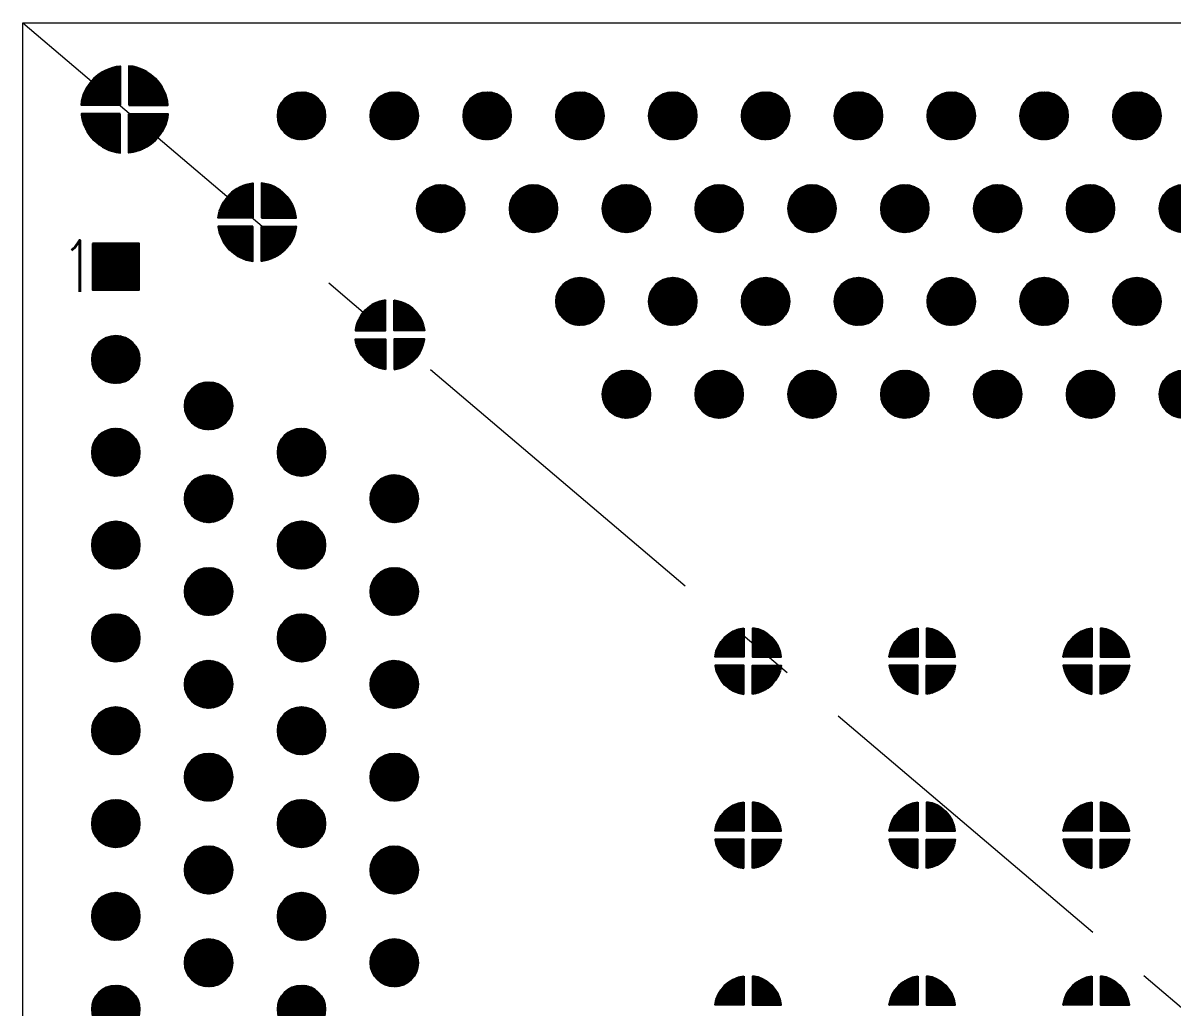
# Model space of a CAD drawing. Extents: x 0 to 271, y -103 to 160.
# Drawn here: x 0 to 19.8, y 17.04 to 34 of the extents above; entities that cross this region are included whole.
import ezdxf

# ---------------------------------------------------------------- set-up
doc = ezdxf.new("R2010")
doc.units = 0
doc.header["$LTSCALE"] = 15.367
doc.header["$MEASUREMENT"] = 0
doc.linetypes.add('CENTER', pattern=[0.6, 0.375, -0.075, 0.075, -0.075])
doc.layers.get('0').update_dxf_attribs({"linetype": 'CONTINUOUS'})
doc.layers.add('03___PRT_ALL_CURVES', color=7, linetype='CONTINUOUS')
doc.layers.add('PART_TOP_TEXT_126', color=231, linetype='CONTINUOUS')
doc.styles.add('W0$127', font='simplex.shx', dxfattribs={"width": 0.75})
pattern_1 = [(135, (-36.772168, -33.761046), (-0.0088388348, -0.0088388348), []), (225, (-36.772168, -33.761046), (0.0088388348, -0.0088388348), [])]

msp = doc.modelspace()

# ---------------------------------------------------------------- hatches: boundary and pattern name
h = msp.add_hatch()
h.set_pattern_fill('ANSI37', color=34, scale=0.1, angle=90, style=0)
h.set_pattern_definition([(225, (-36.772168, 98.781864), (-0.0088388348, 0.0088388348), []), (135, (-36.772168, 98.781864), (0.0088388348, 0.0088388348), [])])
edge = h.paths.add_edge_path()
edge.add_line((1.677, 32.585), (1.006, 32.585))
edge.add_arc((1.752, 32.51), 0.75, 95.7392, 174.2608, ccw=False)
edge.add_line((1.677, 33.257), (1.677, 32.585))
h = msp.add_hatch()
h.set_pattern_fill('ANSI37', color=34, scale=0.1, angle=90, style=0)
h.set_pattern_definition([(315, (40.277089, 98.781864), (0.0088388348, 0.0088388348), []), (45, (40.277089, 98.781864), (-0.0088388348, 0.0088388348), [])])
edge = h.paths.add_edge_path()
edge.add_line((1.827, 32.585), (2.499, 32.585))
edge.add_arc((1.752, 32.51), 0.75, 5.7392, 84.2608)
edge.add_line((1.827, 33.257), (1.827, 32.585))
h = msp.add_hatch()
h.set_pattern_fill('ANSI37', color=34, scale=0.1, angle=90, style=0)
h.set_pattern_definition(pattern_1)
h.paths.add_polyline_path([(5.21, 32.4, 1), (4.39, 32.4, 1)])
h = msp.add_hatch()
h.set_pattern_fill('ANSI37', color=34, scale=0.1, angle=90, style=0)
h.set_pattern_definition([(135, (-35.172168, -33.761046), (-0.0088388348, -0.0088388348), []), (225, (-35.172168, -33.761046), (0.0088388348, -0.0088388348), [])])
h.paths.add_polyline_path([(6.81, 32.4, 1), (5.99, 32.4, 1)])
h = msp.add_hatch()
h.set_pattern_fill('ANSI37', color=34, scale=0.1, angle=90, style=0)
h.set_pattern_definition([(135, (-33.572168, -33.761046), (-0.0088388348, -0.0088388348), []), (225, (-33.572168, -33.761046), (0.0088388348, -0.0088388348), [])])
h.paths.add_polyline_path([(8.41, 32.4, 1), (7.59, 32.4, 1)])
h = msp.add_hatch()
h.set_pattern_fill('ANSI37', color=34, scale=0.1, angle=90, style=0)
h.set_pattern_definition([(135, (-31.972168, -33.761046), (-0.0088388348, -0.0088388348), []), (225, (-31.972168, -33.761046), (0.0088388348, -0.0088388348), [])])
h.paths.add_polyline_path([(10.01, 32.4, 1), (9.19, 32.4, 1)])
h = msp.add_hatch()
h.set_pattern_fill('ANSI37', color=34, scale=0.1, angle=90, style=0)
h.set_pattern_definition([(135, (-30.372168, -33.761046), (-0.0088388348, -0.0088388348), []), (225, (-30.372168, -33.761046), (0.0088388348, -0.0088388348), [])])
h.paths.add_polyline_path([(11.61, 32.4, 1), (10.79, 32.4, 1)])
h = msp.add_hatch()
h.set_pattern_fill('ANSI37', color=34, scale=0.1, angle=90, style=0)
h.set_pattern_definition([(135, (-28.772168, -33.761046), (-0.0088388348, -0.0088388348), []), (225, (-28.772168, -33.761046), (0.0088388348, -0.0088388348), [])])
h.paths.add_polyline_path([(13.21, 32.4, 1), (12.39, 32.4, 1)])
h = msp.add_hatch()
h.set_pattern_fill('ANSI37', color=34, scale=0.1, angle=90, style=0)
h.set_pattern_definition([(135, (-27.172168, -33.761046), (-0.0088388348, -0.0088388348), []), (225, (-27.172168, -33.761046), (0.0088388348, -0.0088388348), [])])
h.paths.add_polyline_path([(14.81, 32.4, 1), (13.99, 32.4, 1)])
h = msp.add_hatch()
h.set_pattern_fill('ANSI37', color=34, scale=0.1, angle=90, style=0)
h.set_pattern_definition([(135, (-25.572168, -33.761046), (-0.0088388348, -0.0088388348), []), (225, (-25.572168, -33.761046), (0.0088388348, -0.0088388348), [])])
h.paths.add_polyline_path([(16.41, 32.4, 1), (15.59, 32.4, 1)])
h = msp.add_hatch()
h.set_pattern_fill('ANSI37', color=34, scale=0.1, angle=90, style=0)
h.set_pattern_definition([(135, (-23.972168, -33.761046), (-0.0088388348, -0.0088388348), []), (225, (-23.972168, -33.761046), (0.0088388348, -0.0088388348), [])])
h.paths.add_polyline_path([(18.01, 32.4, 1), (17.19, 32.4, 1)])
h = msp.add_hatch()
h.set_pattern_fill('ANSI37', color=34, scale=0.1, angle=90, style=0)
h.set_pattern_definition([(135, (-22.372168, -33.761046), (-0.0088388348, -0.0088388348), []), (225, (-22.372168, -33.761046), (0.0088388348, -0.0088388348), [])])
h.paths.add_polyline_path([(19.61, 32.4, 1), (18.79, 32.4, 1)])
h = msp.add_hatch()
h.set_pattern_fill('ANSI37', color=34, scale=0.1, angle=90, style=0)
h.set_pattern_definition(pattern_1)
edge = h.paths.add_edge_path()
edge.add_line((1.677, 32.435), (1.006, 32.435))
edge.add_arc((1.752, 32.51), 0.75, 185.7392, 264.2608)
edge.add_line((1.677, 31.764), (1.677, 32.435))
h = msp.add_hatch()
h.set_pattern_fill('ANSI37', color=34, scale=0.1, angle=90, style=0)
h.set_pattern_definition([(45, (40.277089, -33.761046), (0.0088388348, -0.0088388348), []), (315, (40.277089, -33.761046), (-0.0088388348, -0.0088388348), [])])
edge = h.paths.add_edge_path()
edge.add_line((1.827, 32.435), (2.499, 32.435))
edge.add_arc((1.752, 32.51), 0.75, 275.7392, 354.2608, ccw=False)
edge.add_line((1.827, 31.764), (1.827, 32.435))
h = msp.add_hatch()
h.set_pattern_fill('ANSI37', color=34, scale=0.1, angle=90, style=0)
h.set_pattern_definition([(315, (44.848724, 94.895973), (0.0088388348, 0.0088388348), []), (45, (44.848724, 94.895973), (-0.0088388348, 0.0088388348), [])])
edge = h.paths.add_edge_path()
edge.add_line((3.963, 30.642), (3.367, 30.642))
edge.add_arc((4.038, 30.567), 0.675, 96.3794, 173.6206, ccw=False)
edge.add_line((3.963, 31.238), (3.963, 30.642))
h = msp.add_hatch()
h.set_pattern_fill('ANSI37', color=34, scale=0.1, angle=90, style=0)
h.set_pattern_definition([(225, (-36.772168, 94.895973), (-0.0088388348, 0.0088388348), []), (135, (-36.772168, 94.895973), (0.0088388348, 0.0088388348), [])])
edge = h.paths.add_edge_path()
edge.add_line((4.113, 30.642), (4.709, 30.642))
edge.add_arc((4.038, 30.567), 0.675, 6.3794, 83.6206)
edge.add_line((4.113, 31.238), (4.113, 30.642))
h = msp.add_hatch()
h.set_pattern_fill('ANSI37', color=34, scale=0.1, angle=90, style=0)
h.set_pattern_definition([(135, (-34.372168, -35.361046), (-0.0088388348, -0.0088388348), []), (225, (-34.372168, -35.361046), (0.0088388348, -0.0088388348), [])])
h.paths.add_polyline_path([(7.61, 30.8, 1), (6.79, 30.8, 1)])
h = msp.add_hatch()
h.set_pattern_fill('ANSI37', color=34, scale=0.1, angle=90, style=0)
h.set_pattern_definition([(135, (-32.772168, -35.361046), (-0.0088388348, -0.0088388348), []), (225, (-32.772168, -35.361046), (0.0088388348, -0.0088388348), [])])
h.paths.add_polyline_path([(9.21, 30.8, 1), (8.39, 30.8, 1)])
h = msp.add_hatch()
h.set_pattern_fill('ANSI37', color=34, scale=0.1, angle=90, style=0)
h.set_pattern_definition([(135, (-31.172168, -35.361046), (-0.0088388348, -0.0088388348), []), (225, (-31.172168, -35.361046), (0.0088388348, -0.0088388348), [])])
h.paths.add_polyline_path([(10.81, 30.8, 1), (9.99, 30.8, 1)])
h = msp.add_hatch()
h.set_pattern_fill('ANSI37', color=34, scale=0.1, angle=90, style=0)
h.set_pattern_definition([(135, (-29.572168, -35.361046), (-0.0088388348, -0.0088388348), []), (225, (-29.572168, -35.361046), (0.0088388348, -0.0088388348), [])])
h.paths.add_polyline_path([(12.41, 30.8, 1), (11.59, 30.8, 1)])
h = msp.add_hatch()
h.set_pattern_fill('ANSI37', color=34, scale=0.1, angle=90, style=0)
h.set_pattern_definition([(135, (-27.972168, -35.361046), (-0.0088388348, -0.0088388348), []), (225, (-27.972168, -35.361046), (0.0088388348, -0.0088388348), [])])
h.paths.add_polyline_path([(14.01, 30.8, 1), (13.19, 30.8, 1)])
h = msp.add_hatch()
h.set_pattern_fill('ANSI37', color=34, scale=0.1, angle=90, style=0)
h.set_pattern_definition([(135, (-26.372168, -35.361046), (-0.0088388348, -0.0088388348), []), (225, (-26.372168, -35.361046), (0.0088388348, -0.0088388348), [])])
h.paths.add_polyline_path([(15.61, 30.8, 1), (14.79, 30.8, 1)])
h = msp.add_hatch()
h.set_pattern_fill('ANSI37', color=34, scale=0.1, angle=90, style=0)
h.set_pattern_definition([(135, (-24.772168, -35.361046), (-0.0088388348, -0.0088388348), []), (225, (-24.772168, -35.361046), (0.0088388348, -0.0088388348), [])])
h.paths.add_polyline_path([(17.21, 30.8, 1), (16.39, 30.8, 1)])
h = msp.add_hatch()
h.set_pattern_fill('ANSI37', color=34, scale=0.1, angle=90, style=0)
h.set_pattern_definition([(135, (-23.172168, -35.361046), (-0.0088388348, -0.0088388348), []), (225, (-23.172168, -35.361046), (0.0088388348, -0.0088388348), [])])
h.paths.add_polyline_path([(18.81, 30.8, 1), (17.99, 30.8, 1)])
h = msp.add_hatch()
h.set_pattern_fill('ANSI37', color=34, scale=0.1, angle=90, style=0)
h.set_pattern_definition([(135, (-21.572168, -35.361046), (-0.0088388348, -0.0088388348), []), (225, (-21.572168, -35.361046), (0.0088388348, -0.0088388348), [])])
h.paths.add_polyline_path([(20.41, 30.8, 1), (19.59, 30.8, 1)])
h = msp.add_hatch()
h.set_pattern_fill('ANSI37', color=34, scale=0.1, angle=90, style=0)
h.set_pattern_definition([(45, (44.848724, -33.761046), (0.0088388348, -0.0088388348), []), (315, (44.848724, -33.761046), (-0.0088388348, -0.0088388348), [])])
edge = h.paths.add_edge_path()
edge.add_line((3.963, 30.492), (3.367, 30.492))
edge.add_arc((4.038, 30.567), 0.675, 186.3794, 263.6206)
edge.add_line((3.963, 29.897), (3.963, 30.492))
h = msp.add_hatch()
h.set_pattern_fill('ANSI37', color=34, scale=0.1, angle=90, style=0)
h.set_pattern_definition(pattern_1)
edge = h.paths.add_edge_path()
edge.add_line((4.113, 30.492), (4.709, 30.492))
edge.add_arc((4.038, 30.567), 0.675, 276.3794, 353.6206, ccw=False)
edge.add_line((4.113, 29.897), (4.113, 30.492))
h = msp.add_hatch()
h.set_pattern_fill('ANSI37', color=34, scale=0.1, angle=90, style=0)
h.set_pattern_definition(pattern_1)
h.paths.add_polyline_path([(1.2, 30.2), (1.2, 29.4), (2, 29.4), (2, 30.2)])
h = msp.add_hatch()
h.set_pattern_fill('ANSI37', color=34, scale=0.1, angle=90, style=0)
h.set_pattern_definition([(135, (-31.972168, -36.961046), (-0.0088388348, -0.0088388348), []), (225, (-31.972168, -36.961046), (0.0088388348, -0.0088388348), [])])
h.paths.add_polyline_path([(10.01, 29.2, 1), (9.19, 29.2, 1)])
h = msp.add_hatch()
h.set_pattern_fill('ANSI37', color=34, scale=0.1, angle=90, style=0)
h.set_pattern_definition([(135, (-30.372168, -36.961046), (-0.0088388348, -0.0088388348), []), (225, (-30.372168, -36.961046), (0.0088388348, -0.0088388348), [])])
h.paths.add_polyline_path([(11.61, 29.2, 1), (10.79, 29.2, 1)])
h = msp.add_hatch()
h.set_pattern_fill('ANSI37', color=34, scale=0.1, angle=90, style=0)
h.set_pattern_definition([(135, (-28.772168, -36.961046), (-0.0088388348, -0.0088388348), []), (225, (-28.772168, -36.961046), (0.0088388348, -0.0088388348), [])])
h.paths.add_polyline_path([(13.21, 29.2, 1), (12.39, 29.2, 1)])
h = msp.add_hatch()
h.set_pattern_fill('ANSI37', color=34, scale=0.1, angle=90, style=0)
h.set_pattern_definition([(135, (-27.172168, -36.961046), (-0.0088388348, -0.0088388348), []), (225, (-27.172168, -36.961046), (0.0088388348, -0.0088388348), [])])
h.paths.add_polyline_path([(14.81, 29.2, 1), (13.99, 29.2, 1)])
h = msp.add_hatch()
h.set_pattern_fill('ANSI37', color=34, scale=0.1, angle=90, style=0)
h.set_pattern_definition([(135, (-25.572168, -36.961046), (-0.0088388348, -0.0088388348), []), (225, (-25.572168, -36.961046), (0.0088388348, -0.0088388348), [])])
h.paths.add_polyline_path([(16.41, 29.2, 1), (15.59, 29.2, 1)])
h = msp.add_hatch()
h.set_pattern_fill('ANSI37', color=34, scale=0.1, angle=90, style=0)
h.set_pattern_definition([(135, (-23.972168, -36.961046), (-0.0088388348, -0.0088388348), []), (225, (-23.972168, -36.961046), (0.0088388348, -0.0088388348), [])])
h.paths.add_polyline_path([(18.01, 29.2, 1), (17.19, 29.2, 1)])
h = msp.add_hatch()
h.set_pattern_fill('ANSI37', color=34, scale=0.1, angle=90, style=0)
h.set_pattern_definition([(135, (-22.372168, -36.961046), (-0.0088388348, -0.0088388348), []), (225, (-22.372168, -36.961046), (0.0088388348, -0.0088388348), [])])
h.paths.add_polyline_path([(19.61, 29.2, 1), (18.79, 29.2, 1)])
h = msp.add_hatch()
h.set_pattern_fill('ANSI37', color=34, scale=0.1, angle=90, style=0)
h.set_pattern_definition([(315, (49.42036, 91.010083), (0.0088388348, 0.0088388348), []), (45, (49.42036, 91.010083), (-0.0088388348, 0.0088388348), [])])
edge = h.paths.add_edge_path()
edge.add_arc((6.324, 28.625), 0.6, 97.1808, 172.8192)
edge.add_line((5.729, 28.7), (6.249, 28.7))
edge.add_line((6.249, 28.7), (6.249, 29.22))
h = msp.add_hatch()
h.set_pattern_fill('ANSI37', color=34, scale=0.1, angle=90, style=0)
h.set_pattern_definition([(225, (-36.772168, 91.010083), (-0.0088388348, 0.0088388348), []), (135, (-36.772168, 91.010083), (0.0088388348, 0.0088388348), [])])
edge = h.paths.add_edge_path()
edge.add_arc((6.324, 28.625), 0.6, 7.1808, 82.8192, ccw=False)
edge.add_line((6.919, 28.7), (6.399, 28.7))
edge.add_line((6.399, 28.7), (6.399, 29.22))
h = msp.add_hatch()
h.set_pattern_fill('ANSI37', color=34, scale=0.1, angle=90, style=0)
h.set_pattern_definition([(135, (-39.972168, -37.961046), (-0.0088388348, -0.0088388348), []), (225, (-39.972168, -37.961046), (0.0088388348, -0.0088388348), [])])
h.paths.add_polyline_path([(2.01, 28.2, 1), (1.19, 28.2, 1)])
h = msp.add_hatch()
h.set_pattern_fill('ANSI37', color=34, scale=0.1, angle=90, style=0)
h.set_pattern_definition([(45, (49.42036, -33.761046), (0.0088388348, -0.0088388348), []), (315, (49.42036, -33.761046), (-0.0088388348, -0.0088388348), [])])
edge = h.paths.add_edge_path()
edge.add_arc((6.324, 28.625), 0.6, 187.1808, 262.8192, ccw=False)
edge.add_line((5.729, 28.55), (6.249, 28.55))
edge.add_line((6.249, 28.55), (6.249, 28.029))
h = msp.add_hatch()
h.set_pattern_fill('ANSI37', color=34, scale=0.1, angle=90, style=0)
h.set_pattern_definition(pattern_1)
edge = h.paths.add_edge_path()
edge.add_arc((6.324, 28.625), 0.6, 277.1808, 352.8192)
edge.add_line((6.919, 28.55), (6.399, 28.55))
edge.add_line((6.399, 28.55), (6.399, 28.029))
h = msp.add_hatch()
h.set_pattern_fill('ANSI37', color=34, scale=0.1, angle=90, style=0)
h.set_pattern_definition([(135, (-31.172168, -38.561046), (-0.0088388348, -0.0088388348), []), (225, (-31.172168, -38.561046), (0.0088388348, -0.0088388348), [])])
h.paths.add_polyline_path([(10.81, 27.6, 1), (9.99, 27.6, 1)])
h = msp.add_hatch()
h.set_pattern_fill('ANSI37', color=34, scale=0.1, angle=90, style=0)
h.set_pattern_definition([(135, (-29.572168, -38.561046), (-0.0088388348, -0.0088388348), []), (225, (-29.572168, -38.561046), (0.0088388348, -0.0088388348), [])])
h.paths.add_polyline_path([(12.41, 27.6, 1), (11.59, 27.6, 1)])
h = msp.add_hatch()
h.set_pattern_fill('ANSI37', color=34, scale=0.1, angle=90, style=0)
h.set_pattern_definition([(135, (-27.972168, -38.561046), (-0.0088388348, -0.0088388348), []), (225, (-27.972168, -38.561046), (0.0088388348, -0.0088388348), [])])
h.paths.add_polyline_path([(14.01, 27.6, 1), (13.19, 27.6, 1)])
h = msp.add_hatch()
h.set_pattern_fill('ANSI37', color=34, scale=0.1, angle=90, style=0)
h.set_pattern_definition([(135, (-26.372168, -38.561046), (-0.0088388348, -0.0088388348), []), (225, (-26.372168, -38.561046), (0.0088388348, -0.0088388348), [])])
h.paths.add_polyline_path([(15.61, 27.6, 1), (14.79, 27.6, 1)])
h = msp.add_hatch()
h.set_pattern_fill('ANSI37', color=34, scale=0.1, angle=90, style=0)
h.set_pattern_definition([(135, (-24.772168, -38.561046), (-0.0088388348, -0.0088388348), []), (225, (-24.772168, -38.561046), (0.0088388348, -0.0088388348), [])])
h.paths.add_polyline_path([(17.21, 27.6, 1), (16.39, 27.6, 1)])
h = msp.add_hatch()
h.set_pattern_fill('ANSI37', color=34, scale=0.1, angle=90, style=0)
h.set_pattern_definition([(135, (-23.172168, -38.561046), (-0.0088388348, -0.0088388348), []), (225, (-23.172168, -38.561046), (0.0088388348, -0.0088388348), [])])
h.paths.add_polyline_path([(18.81, 27.6, 1), (17.99, 27.6, 1)])
h = msp.add_hatch()
h.set_pattern_fill('ANSI37', color=34, scale=0.1, angle=90, style=0)
h.set_pattern_definition([(135, (-21.572168, -38.561046), (-0.0088388348, -0.0088388348), []), (225, (-21.572168, -38.561046), (0.0088388348, -0.0088388348), [])])
h.paths.add_polyline_path([(20.41, 27.6, 1), (19.59, 27.6, 1)])
h = msp.add_hatch()
h.set_pattern_fill('ANSI37', color=34, scale=0.1, angle=90, style=0)
h.set_pattern_definition([(135, (-38.372168, -38.761046), (-0.0088388348, -0.0088388348), []), (225, (-38.372168, -38.761046), (0.0088388348, -0.0088388348), [])])
h.paths.add_polyline_path([(3.61, 27.4, 1), (2.79, 27.4, 1)])
h = msp.add_hatch()
h.set_pattern_fill('ANSI37', color=34, scale=0.1, angle=90, style=0)
h.set_pattern_definition([(135, (-39.972168, -39.561046), (-0.0088388348, -0.0088388348), []), (225, (-39.972168, -39.561046), (0.0088388348, -0.0088388348), [])])
h.paths.add_polyline_path([(2.01, 26.6, 1), (1.19, 26.6, 1)])
h = msp.add_hatch()
h.set_pattern_fill('ANSI37', color=34, scale=0.1, angle=90, style=0)
h.set_pattern_definition([(135, (-36.772168, -39.561046), (-0.0088388348, -0.0088388348), []), (225, (-36.772168, -39.561046), (0.0088388348, -0.0088388348), [])])
h.paths.add_polyline_path([(5.21, 26.6, 1), (4.39, 26.6, 1)])
h = msp.add_hatch()
h.set_pattern_fill('ANSI37', color=34, scale=0.1, angle=90, style=0)
h.set_pattern_definition([(135, (-38.372168, -40.361046), (-0.0088388348, -0.0088388348), []), (225, (-38.372168, -40.361046), (0.0088388348, -0.0088388348), [])])
h.paths.add_polyline_path([(3.61, 25.8, 1), (2.79, 25.8, 1)])
h = msp.add_hatch()
h.set_pattern_fill('ANSI37', color=34, scale=0.1, angle=90, style=0)
h.set_pattern_definition([(135, (-35.172168, -40.361046), (-0.0088388348, -0.0088388348), []), (225, (-35.172168, -40.361046), (0.0088388348, -0.0088388348), [])])
h.paths.add_polyline_path([(6.81, 25.8, 1), (5.99, 25.8, 1)])
h = msp.add_hatch()
h.set_pattern_fill('ANSI37', color=34, scale=0.1, angle=90, style=0)
h.set_pattern_definition([(135, (-39.972168, -41.161046), (-0.0088388348, -0.0088388348), []), (225, (-39.972168, -41.161046), (0.0088388348, -0.0088388348), [])])
h.paths.add_polyline_path([(2.01, 25, 1), (1.19, 25, 1)])
h = msp.add_hatch()
h.set_pattern_fill('ANSI37', color=34, scale=0.1, angle=90, style=0)
h.set_pattern_definition([(135, (-36.772168, -41.161046), (-0.0088388348, -0.0088388348), []), (225, (-36.772168, -41.161046), (0.0088388348, -0.0088388348), [])])
h.paths.add_polyline_path([(5.21, 25, 1), (4.39, 25, 1)])
h = msp.add_hatch()
h.set_pattern_fill('ANSI37', color=34, scale=0.1, angle=90, style=0)
h.set_pattern_definition([(135, (-38.372168, -41.961046), (-0.0088388348, -0.0088388348), []), (225, (-38.372168, -41.961046), (0.0088388348, -0.0088388348), [])])
h.paths.add_polyline_path([(3.61, 24.2, 1), (2.79, 24.2, 1)])
h = msp.add_hatch()
h.set_pattern_fill('ANSI37', color=34, scale=0.1, angle=90, style=0)
h.set_pattern_definition([(135, (-35.172168, -41.961046), (-0.0088388348, -0.0088388348), []), (225, (-35.172168, -41.961046), (0.0088388348, -0.0088388348), [])])
h.paths.add_polyline_path([(6.81, 24.2, 1), (5.99, 24.2, 1)])
h = msp.add_hatch()
h.set_pattern_fill('ANSI37', color=34, scale=0.1, angle=90, style=0)
h.set_pattern_definition([(135, (-39.972168, -42.761046), (-0.0088388348, -0.0088388348), []), (225, (-39.972168, -42.761046), (0.0088388348, -0.0088388348), [])])
h.paths.add_polyline_path([(2.01, 23.4, 1), (1.19, 23.4, 1)])
h = msp.add_hatch()
h.set_pattern_fill('ANSI37', color=34, scale=0.1, angle=90, style=0)
h.set_pattern_definition([(135, (-36.772168, -42.761046), (-0.0088388348, -0.0088388348), []), (225, (-36.772168, -42.761046), (0.0088388348, -0.0088388348), [])])
h.paths.add_polyline_path([(5.21, 23.4, 1), (4.39, 23.4, 1)])
h = msp.add_hatch()
h.set_pattern_fill('ANSI37', color=34, scale=0.1, angle=90, style=0)
h.set_pattern_definition([(315, (61.772168, 79.761046), (0.0088388348, 0.0088388348), []), (45, (61.772168, 79.761046), (-0.0088388348, 0.0088388348), [])])
edge = h.paths.add_edge_path()
edge.add_line((12.425, 23.57), (12.425, 23.075))
edge.add_line((12.425, 23.075), (11.93, 23.075))
edge.add_arc((12.5, 23), 0.575, 97.4947, 172.5053, ccw=False)
h = msp.add_hatch()
h.set_pattern_fill('ANSI37', color=34, scale=0.1, angle=90, style=0)
h.set_pattern_definition([(225, (-36.772168, 79.761046), (-0.0088388348, 0.0088388348), []), (135, (-36.772168, 79.761046), (0.0088388348, 0.0088388348), [])])
edge = h.paths.add_edge_path()
edge.add_line((12.575, 23.57), (12.575, 23.075))
edge.add_line((12.575, 23.075), (13.07, 23.075))
edge.add_arc((12.5, 23), 0.575, 7.4947, 82.5053)
h = msp.add_hatch()
h.set_pattern_fill('ANSI37', color=34, scale=0.1, angle=90, style=0)
h.set_pattern_definition([(315, (64.772168, 79.761046), (0.0088388348, 0.0088388348), []), (45, (64.772168, 79.761046), (-0.0088388348, 0.0088388348), [])])
edge = h.paths.add_edge_path()
edge.add_line((15.425, 23.57), (15.425, 23.075))
edge.add_line((15.425, 23.075), (14.93, 23.075))
edge.add_arc((15.5, 23), 0.575, 97.4947, 172.5053, ccw=False)
h = msp.add_hatch()
h.set_pattern_fill('ANSI37', color=34, scale=0.1, angle=90, style=0)
h.set_pattern_definition([(225, (-33.772168, 79.761046), (-0.0088388348, 0.0088388348), []), (135, (-33.772168, 79.761046), (0.0088388348, 0.0088388348), [])])
edge = h.paths.add_edge_path()
edge.add_line((15.575, 23.57), (15.575, 23.075))
edge.add_line((15.575, 23.075), (16.07, 23.075))
edge.add_arc((15.5, 23), 0.575, 7.4947, 82.5053)
h = msp.add_hatch()
h.set_pattern_fill('ANSI37', color=34, scale=0.1, angle=90, style=0)
h.set_pattern_definition([(315, (67.772168, 79.761046), (0.0088388348, 0.0088388348), []), (45, (67.772168, 79.761046), (-0.0088388348, 0.0088388348), [])])
edge = h.paths.add_edge_path()
edge.add_line((18.425, 23.57), (18.425, 23.075))
edge.add_line((18.425, 23.075), (17.93, 23.075))
edge.add_arc((18.5, 23), 0.575, 97.4947, 172.5053, ccw=False)
h = msp.add_hatch()
h.set_pattern_fill('ANSI37', color=34, scale=0.1, angle=90, style=0)
h.set_pattern_definition([(225, (-30.772168, 79.761046), (-0.0088388348, 0.0088388348), []), (135, (-30.772168, 79.761046), (0.0088388348, 0.0088388348), [])])
edge = h.paths.add_edge_path()
edge.add_line((18.575, 23.57), (18.575, 23.075))
edge.add_line((18.575, 23.075), (19.07, 23.075))
edge.add_arc((18.5, 23), 0.575, 7.4947, 82.5053)
h = msp.add_hatch()
h.set_pattern_fill('ANSI37', color=34, scale=0.1, angle=90, style=0)
h.set_pattern_definition([(135, (-38.372168, -43.561046), (-0.0088388348, -0.0088388348), []), (225, (-38.372168, -43.561046), (0.0088388348, -0.0088388348), [])])
h.paths.add_polyline_path([(3.61, 22.6, 1), (2.79, 22.6, 1)])
h = msp.add_hatch()
h.set_pattern_fill('ANSI37', color=34, scale=0.1, angle=90, style=0)
h.set_pattern_definition([(135, (-35.172168, -43.561046), (-0.0088388348, -0.0088388348), []), (225, (-35.172168, -43.561046), (0.0088388348, -0.0088388348), [])])
h.paths.add_polyline_path([(6.81, 22.6, 1), (5.99, 22.6, 1)])
h = msp.add_hatch()
h.set_pattern_fill('ANSI37', color=34, scale=0.1, angle=90, style=0)
h.set_pattern_definition([(45, (61.772168, -33.761046), (0.0088388348, -0.0088388348), []), (315, (61.772168, -33.761046), (-0.0088388348, -0.0088388348), [])])
edge = h.paths.add_edge_path()
edge.add_line((12.425, 22.43), (12.425, 22.925))
edge.add_line((12.425, 22.925), (11.93, 22.925))
edge.add_arc((12.5, 23), 0.575, 187.4947, 262.5053)
h = msp.add_hatch()
h.set_pattern_fill('ANSI37', color=34, scale=0.1, angle=90, style=0)
h.set_pattern_definition([(135, (-36.772168, -33.761046), (-0.0088388348, -0.0088388348), []), (225, (-36.772168, -33.761046), (0.0088388348, -0.0088388348), [])])
edge = h.paths.add_edge_path()
edge.add_line((12.575, 22.43), (12.575, 22.925))
edge.add_line((12.575, 22.925), (13.07, 22.925))
edge.add_arc((12.5, 23), 0.575, 277.4947, 352.5053, ccw=False)
h = msp.add_hatch()
h.set_pattern_fill('ANSI37', color=34, scale=0.1, angle=90, style=0)
h.set_pattern_definition([(45, (64.772168, -33.761046), (0.0088388348, -0.0088388348), []), (315, (64.772168, -33.761046), (-0.0088388348, -0.0088388348), [])])
edge = h.paths.add_edge_path()
edge.add_line((15.425, 22.43), (15.425, 22.925))
edge.add_line((15.425, 22.925), (14.93, 22.925))
edge.add_arc((15.5, 23), 0.575, 187.4947, 262.5053)
h = msp.add_hatch()
h.set_pattern_fill('ANSI37', color=34, scale=0.1, angle=90, style=0)
h.set_pattern_definition([(135, (-33.772168, -33.761046), (-0.0088388348, -0.0088388348), []), (225, (-33.772168, -33.761046), (0.0088388348, -0.0088388348), [])])
edge = h.paths.add_edge_path()
edge.add_line((15.575, 22.43), (15.575, 22.925))
edge.add_line((15.575, 22.925), (16.07, 22.925))
edge.add_arc((15.5, 23), 0.575, 277.4947, 352.5053, ccw=False)
h = msp.add_hatch()
h.set_pattern_fill('ANSI37', color=34, scale=0.1, angle=90, style=0)
h.set_pattern_definition([(45, (67.772168, -33.761046), (0.0088388348, -0.0088388348), []), (315, (67.772168, -33.761046), (-0.0088388348, -0.0088388348), [])])
edge = h.paths.add_edge_path()
edge.add_line((18.425, 22.43), (18.425, 22.925))
edge.add_line((18.425, 22.925), (17.93, 22.925))
edge.add_arc((18.5, 23), 0.575, 187.4947, 262.5053)
h = msp.add_hatch()
h.set_pattern_fill('ANSI37', color=34, scale=0.1, angle=90, style=0)
h.set_pattern_definition([(135, (-30.772168, -33.761046), (-0.0088388348, -0.0088388348), []), (225, (-30.772168, -33.761046), (0.0088388348, -0.0088388348), [])])
edge = h.paths.add_edge_path()
edge.add_line((18.575, 22.43), (18.575, 22.925))
edge.add_line((18.575, 22.925), (19.07, 22.925))
edge.add_arc((18.5, 23), 0.575, 277.4947, 352.5053, ccw=False)
h = msp.add_hatch()
h.set_pattern_fill('ANSI37', color=34, scale=0.1, angle=90, style=0)
h.set_pattern_definition([(135, (-39.972168, -44.361046), (-0.0088388348, -0.0088388348), []), (225, (-39.972168, -44.361046), (0.0088388348, -0.0088388348), [])])
h.paths.add_polyline_path([(2.01, 21.8, 1), (1.19, 21.8, 1)])
h = msp.add_hatch()
h.set_pattern_fill('ANSI37', color=34, scale=0.1, angle=90, style=0)
h.set_pattern_definition([(135, (-36.772168, -44.361046), (-0.0088388348, -0.0088388348), []), (225, (-36.772168, -44.361046), (0.0088388348, -0.0088388348), [])])
h.paths.add_polyline_path([(5.21, 21.8, 1), (4.39, 21.8, 1)])
h = msp.add_hatch()
h.set_pattern_fill('ANSI37', color=34, scale=0.1, angle=90, style=0)
h.set_pattern_definition([(135, (-38.372168, -45.161046), (-0.0088388348, -0.0088388348), []), (225, (-38.372168, -45.161046), (0.0088388348, -0.0088388348), [])])
h.paths.add_polyline_path([(3.61, 21, 1), (2.79, 21, 1)])
h = msp.add_hatch()
h.set_pattern_fill('ANSI37', color=34, scale=0.1, angle=90, style=0)
h.set_pattern_definition([(135, (-35.172168, -45.161046), (-0.0088388348, -0.0088388348), []), (225, (-35.172168, -45.161046), (0.0088388348, -0.0088388348), [])])
h.paths.add_polyline_path([(6.81, 21, 1), (5.99, 21, 1)])
h = msp.add_hatch()
h.set_pattern_fill('ANSI37', color=34, scale=0.1, angle=90, style=0)
h.set_pattern_definition([(135, (-39.972168, -45.961046), (-0.0088388348, -0.0088388348), []), (225, (-39.972168, -45.961046), (0.0088388348, -0.0088388348), [])])
h.paths.add_polyline_path([(2.01, 20.2, 1), (1.19, 20.2, 1)])
h = msp.add_hatch()
h.set_pattern_fill('ANSI37', color=34, scale=0.1, angle=90, style=0)
h.set_pattern_definition([(135, (-36.772168, -45.961046), (-0.0088388348, -0.0088388348), []), (225, (-36.772168, -45.961046), (0.0088388348, -0.0088388348), [])])
h.paths.add_polyline_path([(5.21, 20.2, 1), (4.39, 20.2, 1)])
h = msp.add_hatch()
h.set_pattern_fill('ANSI37', color=34, scale=0.1, angle=90, style=0)
h.set_pattern_definition([(315, (61.772168, 76.761046), (0.0088388348, 0.0088388348), []), (45, (61.772168, 76.761046), (-0.0088388348, 0.0088388348), [])])
edge = h.paths.add_edge_path()
edge.add_line((12.425, 20.57), (12.425, 20.075))
edge.add_line((12.425, 20.075), (11.93, 20.075))
edge.add_arc((12.5, 20), 0.575, 97.4947, 172.5053, ccw=False)
h = msp.add_hatch()
h.set_pattern_fill('ANSI37', color=34, scale=0.1, angle=90, style=0)
h.set_pattern_definition([(225, (-36.772168, 76.761046), (-0.0088388348, 0.0088388348), []), (135, (-36.772168, 76.761046), (0.0088388348, 0.0088388348), [])])
edge = h.paths.add_edge_path()
edge.add_line((12.575, 20.57), (12.575, 20.075))
edge.add_line((12.575, 20.075), (13.07, 20.075))
edge.add_arc((12.5, 20), 0.575, 7.4947, 82.5053)
h = msp.add_hatch()
h.set_pattern_fill('ANSI37', color=34, scale=0.1, angle=90, style=0)
h.set_pattern_definition([(315, (64.772168, 76.761046), (0.0088388348, 0.0088388348), []), (45, (64.772168, 76.761046), (-0.0088388348, 0.0088388348), [])])
edge = h.paths.add_edge_path()
edge.add_line((15.425, 20.57), (15.425, 20.075))
edge.add_line((15.425, 20.075), (14.93, 20.075))
edge.add_arc((15.5, 20), 0.575, 97.4947, 172.5053, ccw=False)
h = msp.add_hatch()
h.set_pattern_fill('ANSI37', color=34, scale=0.1, angle=90, style=0)
h.set_pattern_definition([(225, (-33.772168, 76.761046), (-0.0088388348, 0.0088388348), []), (135, (-33.772168, 76.761046), (0.0088388348, 0.0088388348), [])])
edge = h.paths.add_edge_path()
edge.add_line((15.575, 20.57), (15.575, 20.075))
edge.add_line((15.575, 20.075), (16.07, 20.075))
edge.add_arc((15.5, 20), 0.575, 7.4947, 82.5053)
h = msp.add_hatch()
h.set_pattern_fill('ANSI37', color=34, scale=0.1, angle=90, style=0)
h.set_pattern_definition([(315, (67.772168, 76.761046), (0.0088388348, 0.0088388348), []), (45, (67.772168, 76.761046), (-0.0088388348, 0.0088388348), [])])
edge = h.paths.add_edge_path()
edge.add_line((18.425, 20.57), (18.425, 20.075))
edge.add_line((18.425, 20.075), (17.93, 20.075))
edge.add_arc((18.5, 20), 0.575, 97.4947, 172.5053, ccw=False)
h = msp.add_hatch()
h.set_pattern_fill('ANSI37', color=34, scale=0.1, angle=90, style=0)
h.set_pattern_definition([(225, (-30.772168, 76.761046), (-0.0088388348, 0.0088388348), []), (135, (-30.772168, 76.761046), (0.0088388348, 0.0088388348), [])])
edge = h.paths.add_edge_path()
edge.add_line((18.575, 20.57), (18.575, 20.075))
edge.add_line((18.575, 20.075), (19.07, 20.075))
edge.add_arc((18.5, 20), 0.575, 7.4947, 82.5053)
h = msp.add_hatch()
h.set_pattern_fill('ANSI37', color=34, scale=0.1, angle=90, style=0)
h.set_pattern_definition([(135, (-38.372168, -46.761046), (-0.0088388348, -0.0088388348), []), (225, (-38.372168, -46.761046), (0.0088388348, -0.0088388348), [])])
h.paths.add_polyline_path([(3.61, 19.4, 1), (2.79, 19.4, 1)])
h = msp.add_hatch()
h.set_pattern_fill('ANSI37', color=34, scale=0.1, angle=90, style=0)
h.set_pattern_definition([(135, (-35.172168, -46.761046), (-0.0088388348, -0.0088388348), []), (225, (-35.172168, -46.761046), (0.0088388348, -0.0088388348), [])])
h.paths.add_polyline_path([(6.81, 19.4, 1), (5.99, 19.4, 1)])
h = msp.add_hatch()
h.set_pattern_fill('ANSI37', color=34, scale=0.1, angle=90, style=0)
h.set_pattern_definition([(45, (61.772168, -36.761046), (0.0088388348, -0.0088388348), []), (315, (61.772168, -36.761046), (-0.0088388348, -0.0088388348), [])])
edge = h.paths.add_edge_path()
edge.add_line((12.425, 19.43), (12.425, 19.925))
edge.add_line((12.425, 19.925), (11.93, 19.925))
edge.add_arc((12.5, 20), 0.575, 187.4947, 262.5053)
h = msp.add_hatch()
h.set_pattern_fill('ANSI37', color=34, scale=0.1, angle=90, style=0)
h.set_pattern_definition([(135, (-36.772168, -36.761046), (-0.0088388348, -0.0088388348), []), (225, (-36.772168, -36.761046), (0.0088388348, -0.0088388348), [])])
edge = h.paths.add_edge_path()
edge.add_line((12.575, 19.43), (12.575, 19.925))
edge.add_line((12.575, 19.925), (13.07, 19.925))
edge.add_arc((12.5, 20), 0.575, 277.4947, 352.5053, ccw=False)
h = msp.add_hatch()
h.set_pattern_fill('ANSI37', color=34, scale=0.1, angle=90, style=0)
h.set_pattern_definition([(45, (64.772168, -36.761046), (0.0088388348, -0.0088388348), []), (315, (64.772168, -36.761046), (-0.0088388348, -0.0088388348), [])])
edge = h.paths.add_edge_path()
edge.add_line((15.425, 19.43), (15.425, 19.925))
edge.add_line((15.425, 19.925), (14.93, 19.925))
edge.add_arc((15.5, 20), 0.575, 187.4947, 262.5053)
h = msp.add_hatch()
h.set_pattern_fill('ANSI37', color=34, scale=0.1, angle=90, style=0)
h.set_pattern_definition([(135, (-33.772168, -36.761046), (-0.0088388348, -0.0088388348), []), (225, (-33.772168, -36.761046), (0.0088388348, -0.0088388348), [])])
edge = h.paths.add_edge_path()
edge.add_line((15.575, 19.43), (15.575, 19.925))
edge.add_line((15.575, 19.925), (16.07, 19.925))
edge.add_arc((15.5, 20), 0.575, 277.4947, 352.5053, ccw=False)
h = msp.add_hatch()
h.set_pattern_fill('ANSI37', color=34, scale=0.1, angle=90, style=0)
h.set_pattern_definition([(45, (67.772168, -36.761046), (0.0088388348, -0.0088388348), []), (315, (67.772168, -36.761046), (-0.0088388348, -0.0088388348), [])])
edge = h.paths.add_edge_path()
edge.add_line((18.425, 19.43), (18.425, 19.925))
edge.add_line((18.425, 19.925), (17.93, 19.925))
edge.add_arc((18.5, 20), 0.575, 187.4947, 262.5053)
h = msp.add_hatch()
h.set_pattern_fill('ANSI37', color=34, scale=0.1, angle=90, style=0)
h.set_pattern_definition([(135, (-30.772168, -36.761046), (-0.0088388348, -0.0088388348), []), (225, (-30.772168, -36.761046), (0.0088388348, -0.0088388348), [])])
edge = h.paths.add_edge_path()
edge.add_line((18.575, 19.43), (18.575, 19.925))
edge.add_line((18.575, 19.925), (19.07, 19.925))
edge.add_arc((18.5, 20), 0.575, 277.4947, 352.5053, ccw=False)
h = msp.add_hatch()
h.set_pattern_fill('ANSI37', color=34, scale=0.1, angle=90, style=0)
h.set_pattern_definition([(135, (-39.972168, -47.561046), (-0.0088388348, -0.0088388348), []), (225, (-39.972168, -47.561046), (0.0088388348, -0.0088388348), [])])
h.paths.add_polyline_path([(2.01, 18.6, 1), (1.19, 18.6, 1)])
h = msp.add_hatch()
h.set_pattern_fill('ANSI37', color=34, scale=0.1, angle=90, style=0)
h.set_pattern_definition([(135, (-36.772168, -47.561046), (-0.0088388348, -0.0088388348), []), (225, (-36.772168, -47.561046), (0.0088388348, -0.0088388348), [])])
h.paths.add_polyline_path([(5.21, 18.6, 1), (4.39, 18.6, 1)])
h = msp.add_hatch()
h.set_pattern_fill('ANSI37', color=34, scale=0.1, angle=90, style=0)
h.set_pattern_definition([(135, (-38.372168, -48.361046), (-0.0088388348, -0.0088388348), []), (225, (-38.372168, -48.361046), (0.0088388348, -0.0088388348), [])])
h.paths.add_polyline_path([(3.61, 17.8, 1), (2.79, 17.8, 1)])
h = msp.add_hatch()
h.set_pattern_fill('ANSI37', color=34, scale=0.1, angle=90, style=0)
h.set_pattern_definition([(135, (-35.172168, -48.361046), (-0.0088388348, -0.0088388348), []), (225, (-35.172168, -48.361046), (0.0088388348, -0.0088388348), [])])
h.paths.add_polyline_path([(6.81, 17.8, 1), (5.99, 17.8, 1)])
h = msp.add_hatch()
h.set_pattern_fill('ANSI37', color=34, scale=0.1, angle=90, style=0)
h.set_pattern_definition([(315, (61.772168, 73.761046), (0.0088388348, 0.0088388348), []), (45, (61.772168, 73.761046), (-0.0088388348, 0.0088388348), [])])
edge = h.paths.add_edge_path()
edge.add_line((12.425, 17.57), (12.425, 17.075))
edge.add_line((12.425, 17.075), (11.93, 17.075))
edge.add_arc((12.5, 17), 0.575, 97.4947, 172.5053, ccw=False)
h = msp.add_hatch()
h.set_pattern_fill('ANSI37', color=34, scale=0.1, angle=90, style=0)
h.set_pattern_definition([(225, (-36.772168, 73.761046), (-0.0088388348, 0.0088388348), []), (135, (-36.772168, 73.761046), (0.0088388348, 0.0088388348), [])])
edge = h.paths.add_edge_path()
edge.add_line((12.575, 17.57), (12.575, 17.075))
edge.add_line((12.575, 17.075), (13.07, 17.075))
edge.add_arc((12.5, 17), 0.575, 7.4947, 82.5053)
h = msp.add_hatch()
h.set_pattern_fill('ANSI37', color=34, scale=0.1, angle=90, style=0)
h.set_pattern_definition([(315, (64.772168, 73.761046), (0.0088388348, 0.0088388348), []), (45, (64.772168, 73.761046), (-0.0088388348, 0.0088388348), [])])
edge = h.paths.add_edge_path()
edge.add_line((15.425, 17.57), (15.425, 17.075))
edge.add_line((15.425, 17.075), (14.93, 17.075))
edge.add_arc((15.5, 17), 0.575, 97.4947, 172.5053, ccw=False)
h = msp.add_hatch()
h.set_pattern_fill('ANSI37', color=34, scale=0.1, angle=90, style=0)
h.set_pattern_definition([(225, (-33.772168, 73.761046), (-0.0088388348, 0.0088388348), []), (135, (-33.772168, 73.761046), (0.0088388348, 0.0088388348), [])])
edge = h.paths.add_edge_path()
edge.add_line((15.575, 17.57), (15.575, 17.075))
edge.add_line((15.575, 17.075), (16.07, 17.075))
edge.add_arc((15.5, 17), 0.575, 7.4947, 82.5053)
h = msp.add_hatch()
h.set_pattern_fill('ANSI37', color=34, scale=0.1, angle=90, style=0)
h.set_pattern_definition([(315, (67.772168, 73.761046), (0.0088388348, 0.0088388348), []), (45, (67.772168, 73.761046), (-0.0088388348, 0.0088388348), [])])
edge = h.paths.add_edge_path()
edge.add_line((18.425, 17.57), (18.425, 17.075))
edge.add_line((18.425, 17.075), (17.93, 17.075))
edge.add_arc((18.5, 17), 0.575, 97.4947, 172.5053, ccw=False)
h = msp.add_hatch()
h.set_pattern_fill('ANSI37', color=34, scale=0.1, angle=90, style=0)
h.set_pattern_definition([(225, (-30.772168, 73.761046), (-0.0088388348, 0.0088388348), []), (135, (-30.772168, 73.761046), (0.0088388348, 0.0088388348), [])])
edge = h.paths.add_edge_path()
edge.add_line((18.575, 17.57), (18.575, 17.075))
edge.add_line((18.575, 17.075), (19.07, 17.075))
edge.add_arc((18.5, 17), 0.575, 7.4947, 82.5053)
h = msp.add_hatch()
h.set_pattern_fill('ANSI37', color=34, scale=0.1, angle=90, style=0)
h.set_pattern_definition([(135, (-39.972168, -49.161046), (-0.0088388348, -0.0088388348), []), (225, (-39.972168, -49.161046), (0.0088388348, -0.0088388348), [])])
h.paths.add_polyline_path([(2.01, 17, 1), (1.19, 17, 1)])
h = msp.add_hatch()
h.set_pattern_fill('ANSI37', color=34, scale=0.1, angle=90, style=0)
h.set_pattern_definition([(135, (-36.772168, -49.161046), (-0.0088388348, -0.0088388348), []), (225, (-36.772168, -49.161046), (0.0088388348, -0.0088388348), [])])
h.paths.add_polyline_path([(5.21, 17, 1), (4.39, 17, 1)])

# ---------------------------------------------------------------- linework, layer by layer
at = {"color": 1, "linetype": 'Continuous', "lineweight": 0}
for p, q in [((0, 0), (0, 34)), ((0, 34), (40, 34))]:
    msp.add_line(p, q, dxfattribs=at)
at = {"color": 1, "linetype": 'CENTER', "lineweight": 15}
msp.add_line((0, 34), (40, 0), dxfattribs=at)
at = {"layer": '03___PRT_ALL_CURVES', "color": 6, "linetype": 'Continuous', "flags": 128}
for points in [[(1.677, 32.585), (1.006, 32.585, -0.356682), (1.677, 33.257)], [(1.827, 32.585), (2.499, 32.585, 0.356682), (1.827, 33.257)], [(1.677, 32.435), (1.006, 32.435, 0.356682), (1.677, 31.764)], [(1.827, 32.435), (2.499, 32.435, -0.356682), (1.827, 31.764)], [(3.963, 30.642), (3.367, 30.642, -0.350397), (3.963, 31.238)], [(4.113, 30.642), (4.709, 30.642, 0.350397), (4.113, 31.238)], [(3.963, 30.492), (3.367, 30.492, 0.350397), (3.963, 29.897)], [(4.113, 30.492), (4.709, 30.492, -0.350397), (4.113, 29.897)], [(6.249, 29.22, 0.342564), (5.729, 28.7), (6.249, 28.7)], [(6.399, 29.22, -0.342564), (6.919, 28.7), (6.399, 28.7)], [(6.249, 28.029, -0.342564), (5.729, 28.55), (6.249, 28.55)], [(6.399, 28.029, 0.342564), (6.919, 28.55), (6.399, 28.55)], [(12.425, 23.57), (12.425, 23.075), (11.93, 23.075, -0.339506)], [(12.575, 23.57), (12.575, 23.075), (13.07, 23.075, 0.339506)], [(15.425, 23.57), (15.425, 23.075), (14.93, 23.075, -0.339506)], [(15.575, 23.57), (15.575, 23.075), (16.07, 23.075, 0.339506)], [(18.425, 23.57), (18.425, 23.075), (17.93, 23.075, -0.339506)], [(18.575, 23.57), (18.575, 23.075), (19.07, 23.075, 0.339506)], [(12.425, 22.43), (12.425, 22.925), (11.93, 22.925, 0.339506)], [(12.575, 22.43), (12.575, 22.925), (13.07, 22.925, -0.339506)], [(15.425, 22.43), (15.425, 22.925), (14.93, 22.925, 0.339506)], [(15.575, 22.43), (15.575, 22.925), (16.07, 22.925, -0.339506)], [(18.425, 22.43), (18.425, 22.925), (17.93, 22.925, 0.339506)], [(18.575, 22.43), (18.575, 22.925), (19.07, 22.925, -0.339506)], [(12.425, 20.57), (12.425, 20.075), (11.93, 20.075, -0.339506)], [(12.575, 20.57), (12.575, 20.075), (13.07, 20.075, 0.339506)], [(15.425, 20.57), (15.425, 20.075), (14.93, 20.075, -0.339506)], [(15.575, 20.57), (15.575, 20.075), (16.07, 20.075, 0.339506)], [(18.425, 20.57), (18.425, 20.075), (17.93, 20.075, -0.339506)], [(18.575, 20.57), (18.575, 20.075), (19.07, 20.075, 0.339506)], [(12.425, 19.43), (12.425, 19.925), (11.93, 19.925, 0.339506)], [(12.575, 19.43), (12.575, 19.925), (13.07, 19.925, -0.339506)], [(15.425, 19.43), (15.425, 19.925), (14.93, 19.925, 0.339506)], [(15.575, 19.43), (15.575, 19.925), (16.07, 19.925, -0.339506)], [(18.425, 19.43), (18.425, 19.925), (17.93, 19.925, 0.339506)], [(18.575, 19.43), (18.575, 19.925), (19.07, 19.925, -0.339506)], [(12.425, 17.57), (12.425, 17.075), (11.93, 17.075, -0.339506)], [(12.575, 17.57), (12.575, 17.075), (13.07, 17.075, 0.339506)], [(15.425, 17.57), (15.425, 17.075), (14.93, 17.075, -0.339506)], [(15.575, 17.57), (15.575, 17.075), (16.07, 17.075, 0.339506)], [(18.425, 17.57), (18.425, 17.075), (17.93, 17.075, -0.339506)], [(18.575, 17.57), (18.575, 17.075), (19.07, 17.075, 0.339506)]]:
    msp.add_lwpolyline(points, format="xyb", close=True, dxfattribs=at)
msp.add_lwpolyline([(1.2, 30.2), (1.2, 29.4), (2, 29.4), (2, 30.2)], close=True, dxfattribs=at)
at = {"layer": '03___PRT_ALL_CURVES', "color": 6, "linetype": 'Continuous'}
for centre in [(4.8, 32.4), (6.4, 32.4), (8, 32.4), (9.6, 32.4), (11.2, 32.4), (12.8, 32.4), (14.4, 32.4), (16, 32.4), (17.6, 32.4), (19.2, 32.4), (7.2, 30.8), (8.8, 30.8), (10.4, 30.8), (12, 30.8), (13.6, 30.8), (15.2, 30.8), (16.8, 30.8), (18.4, 30.8), (20, 30.8), (9.6, 29.2), (11.2, 29.2), (12.8, 29.2), (14.4, 29.2), (16, 29.2), (17.6, 29.2), (19.2, 29.2), (1.6, 28.2), (10.4, 27.6), (12, 27.6), (13.6, 27.6), (15.2, 27.6), (16.8, 27.6), (18.4, 27.6), (20, 27.6), (3.2, 27.4), (1.6, 26.6), (4.8, 26.6), (3.2, 25.8), (6.4, 25.8), (1.6, 25), (4.8, 25), (3.2, 24.2), (6.4, 24.2), (1.6, 23.4), (4.8, 23.4), (3.2, 22.6), (6.4, 22.6), (1.6, 21.8), (4.8, 21.8), (3.2, 21), (6.4, 21), (1.6, 20.2), (4.8, 20.2), (3.2, 19.4), (6.4, 19.4), (1.6, 18.6), (4.8, 18.6), (3.2, 17.8), (6.4, 17.8), (1.6, 17), (4.8, 17)]:
    msp.add_circle(centre, 0.41, dxfattribs=at)

# ---------------------------------------------------------------- texts
at = {"layer": 'PART_TOP_TEXT_126', "style": 'W0$127', "width": 0.75}
msp.add_text('1', height=0.889, dxfattribs=at).set_placement((0.663, 29.365))

doc.saveas('drawing.dxf')
